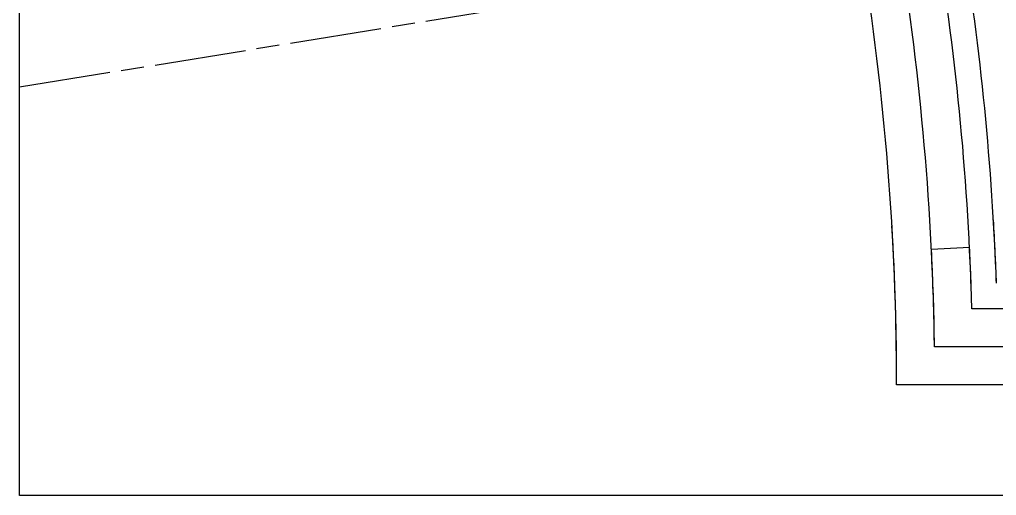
# Model space of a CAD drawing. Header units: inches. Extents: x 19267 to 40087, y 4081 to 15521.
# Drawn here: x 19267 to 23111, y 4081 to 5954 of the extents above; entities that cross this region are included whole.
import ezdxf

# ---------------------------------------------------------------- set-up
doc = ezdxf.new("R2010")
doc.units = ezdxf.units.IN
doc.header["$MEASUREMENT"] = 0
doc.linetypes.add('CENTERLINE', pattern=[30, 12, -1.5, 3, -1.5, 12])
doc.layers.add('20-TEXT', color=3, linetype='Continuous')
doc.layers.add('NEW_GF', color=7, linetype='Continuous', true_color=0xffffff)
doc.layers.add('vport', color=6, linetype='Continuous', plot=False)

msp = doc.modelspace()

# ---------------------------------------------------------------- linework, layer by layer
at = {"layer": '20-TEXT', "color": 1, "linetype": 'CENTERLINE', "ltscale": 30}
msp.add_line((19266.9, 5688.7), (22580.6, 6224.9), dxfattribs=at)
at = {"layer": 'NEW_GF', "color": 2, "linetype": 'Continuous', "ltscale": 100}
for p, q in [((22854.8, 5050.9), (23004.6, 5058.3)), ((24191.9, 4816), (23013.9, 4816)), ((24191.9, 4666), (22866.9, 4666))]:
    msp.add_line(p, q, dxfattribs=at)
at = {"layer": 'NEW_GF', "color": 4, "linetype": 'Continuous', "ltscale": 100}
msp.add_line((24193.1, 4516), (22718, 4516), dxfattribs=at)
at = {"layer": 'NEW_GF', "color": 2, "linetype": 'Continuous', "ltscale": 100}
for centre, radius, start, end in [((12024.9, 4516.4), 10993.1, 1.56144, 9.19368), ((12023.6, 4516.4), 10844.4, 0.7905, 9.19297), ((12022, 4516.3), 10846, 0.79062, 2.82535), ((12022, 4516.3), 10996, 1.56159, 2.82535)]:
    msp.add_arc(centre, radius, start, end, dxfattribs=at)
at = {"layer": 'NEW_GF', "color": 4, "linetype": 'Continuous', "ltscale": 100}
for centre, radius, start, end in [((12022, 4516.3), 11096, 2.06414, 9.19183), ((12048.6, 4518.3), 10669.3, 359.98773, 9.20438), ((12022, 4516.3), 11096, 2.06414, 3.35362), ((12022, 4516.3), 10696, 359.99817, 3.35362)]:
    msp.add_arc(centre, radius, start, end, dxfattribs=at)
at = {"layer": 'vport', "ltscale": 5}
msp.add_lwpolyline([(19266.9, 9561.6), (25827.7, 9561.6), (25827.7, 4081.2), (19266.9, 4081.2)], close=True, dxfattribs=at)

doc.saveas('drawing.dxf')
